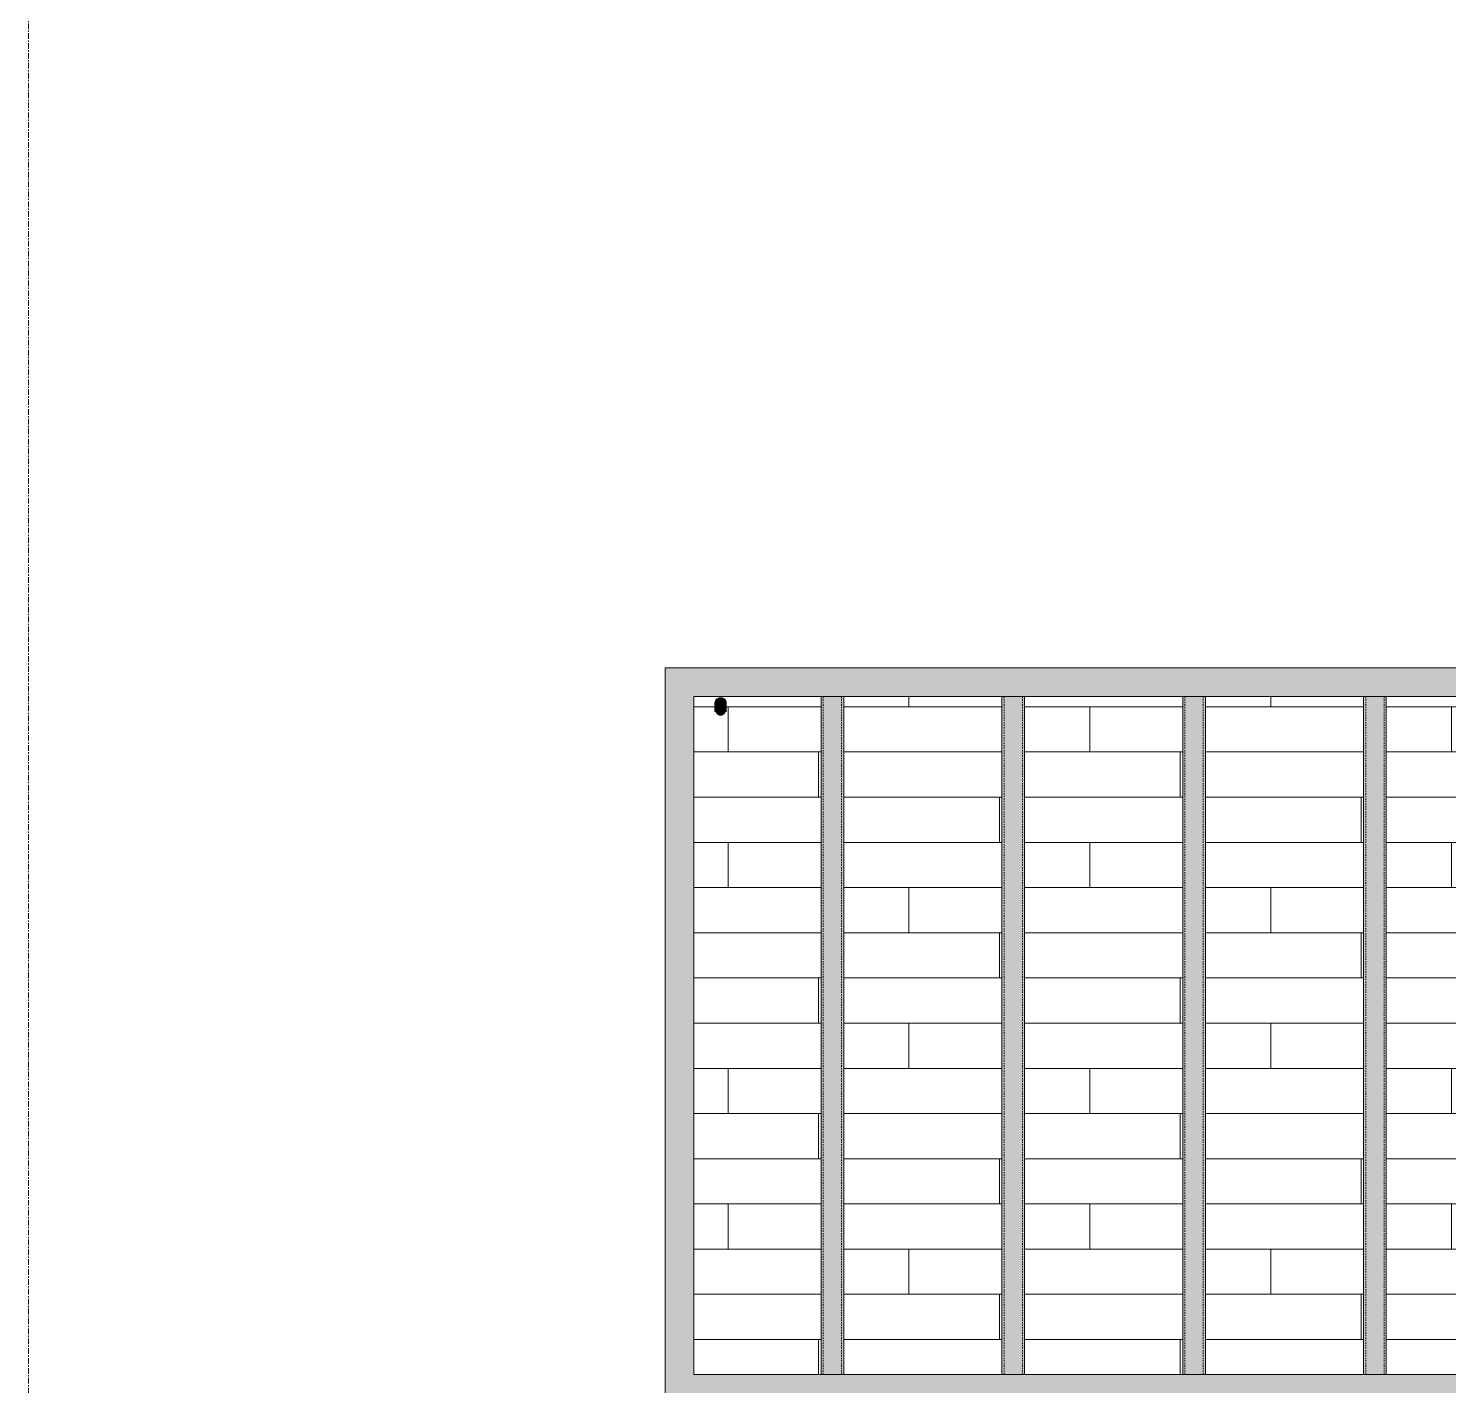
# Model space of a CAD drawing. Header units: inches. Extents: x -4169 to -1846, y 9706 to 12377.
# Drawn here: x -3154.3 to -3028.7, y 10852.8 to 10972.9 of the extents above; entities that cross this region are included whole.
import ezdxf

# ---------------------------------------------------------------- set-up
doc = ezdxf.new("R2010")
doc.units = ezdxf.units.IN
doc.header["$MEASUREMENT"] = 0
doc.linetypes.add('Grid Line 1_2_', pattern=[0.875, 0.5, -0.125, 0.125, -0.125])
doc.linetypes.add('Hidden 1_8_', pattern=[0.1875, 0.125, -0.0625])
for name, color, linetype, lineweight in [('0-1', 7, 'Continuous', 5), ('0-2', 50, 'Continuous', 18), ('A-FLOR-PATT-1', 35, 'Continuous', 9), ('A-WALL-10', 135, 'Continuous', 18), ('A-WALL-11', 255, 'Continuous', 18), ('A-WALL-5', 50, 'Continuous', 18), ('S-BEAM-1', 254, 'Continuous', 9), ('S-BEAM-2', 250, 'Hidden 1_8_', 9), ('S-BEAM-3', 250, 'Continuous', 9), ('S-GRID-1', 1, 'Grid Line 1_2_', 9)]:
    doc.layers.add(name, color=color, linetype=linetype, lineweight=lineweight)

# ---------------------------------------------------------------- blocks, each defined once
blk = doc.blocks.new('Walls 98 - Walls 1-2572266-ENLARGED RCP - 2ND FLOOR PLAN')
at = {"layer": 'A-WALL-10'}
for points in [[(-3093.08, 10912.78), (-3092.83, 10912.83), (-3092.73, 10912.9), (-3092.65, 10912.99), (-3092.6, 10913.09), (-3092.58, 10913.2), (-3092.6, 10913.31), (-3092.65, 10913.41), (-3092.76, 10913.52), (-3092.83, 10913.57), (-3093.08, 10913.62), (-3093.33, 10913.57), (-3093.43, 10913.5), (-3093.51, 10913.41), (-3093.56, 10913.31), (-3093.58, 10913.2), (-3093.56, 10913.09), (-3093.51, 10912.99), (-3093.43, 10912.9), (-3093.33, 10912.83), (-3093.21, 10912.79)], [(-3093.08, 10912.03), (-3092.95, 10912.05), (-3092.76, 10912.17), (-3092.72, 10912.21), (-3092.65, 10912.33), (-3092.6, 10912.47), (-3092.58, 10912.71), (-3092.6, 10913.09), (-3092.65, 10912.99), (-3092.76, 10912.88), (-3092.83, 10912.83), (-3093.08, 10912.78), (-3093.33, 10912.83), (-3093.43, 10912.9), (-3093.51, 10912.99), (-3093.56, 10913.09), (-3093.58, 10913.09), (-3093.56, 10912.47), (-3093.51, 10912.33), (-3093.43, 10912.2), (-3093.33, 10912.11), (-3093.21, 10912.05)]]:
    blk.add_hatch(color=256, dxfattribs=at).paths.add_polyline_path(points, flags=0)
at = {"layer": 'A-WALL-5'}
for p, q in [((-3093.58, 10912.38), (-3093.58, 10913.2)), ((-3092.58, 10913.2), (-3092.58, 10912.38))]:
    blk.add_line(p, q, dxfattribs=at)
for start_param, end_param in [(0, 3.141593), (3.141593, 6.283185)]:
    blk.add_ellipse((-3093.08, 10913.2), major_axis=(0.5, 0), ratio=0.848048, start_param=start_param, end_param=end_param, dxfattribs=at)
blk = doc.blocks.new('Walls 148 - Walls 3-2572320-ENLARGED RCP - 2ND FLOOR PLAN')
at = {"layer": 'A-WALL-11'}
h = blk.add_hatch(color=256, dxfattribs=at)
h.paths.add_polyline_path([(-3097.97, 10851.71), (-3060.14, 10851.71), (-3060.14, 10851.76), (-3022.11, 10851.76), (-3022.11, 10851.71), (-2984.66, 10851.71), (-2984.66, 10916.28), (-3097.99, 10916.28), (-3097.99, 10851.71)], flags=0)
h.paths.add_polyline_path([(-3033.67, 10853.75), (-3095.46, 10853.75), (-3095.46, 10913.75), (-2987.19, 10913.75), (-2987.19, 10853.75), (-3025.23, 10853.75)], flags=0)
at = {"layer": 'A-WALL-5'}
for p, q in [((-2984.66, 10916.28), (-3097.99, 10916.28)), ((-3097.99, 10916.28), (-3097.99, 10851.71)), ((-2984.66, 10916.28), (-2984.66, 10851.71)), ((-3095.46, 10853.75), (-3095.46, 10913.75)), ((-3095.46, 10913.75), (-2987.19, 10913.75)), ((-2987.19, 10853.75), (-2987.19, 10913.75)), ((-2987.19, 10853.75), (-3095.46, 10853.75))]:
    blk.add_line(p, q, dxfattribs=at)
blk = doc.blocks.new('CISC HSS Rectangular_CSA G40_21_ - HS102x51x4_8-2566941-ENLARGED RCP - 2ND FLOOR PLAN')
at = {"layer": 'S-BEAM-1'}
for points in [[(30, 1), (-30, 0.99), (-30, 0.62), (30, 0.62), (30, 0.99)], [(30, -0.02), (30, 0.62), (-30, 0.62), (-30, -0.62), (30, -0.62)], [(30, -1), (30, -0.62), (-30, -0.62), (-30, -1), (22.04, -1)]]:
    blk.add_hatch(color=256, dxfattribs=at).paths.add_polyline_path(points, flags=0)
at = {"layer": 'S-BEAM-2'}
for p, q in [((30, 0.81), (-30, 0.81)), ((30, -0.81), (-30, -0.81))]:
    blk.add_line(p, q, dxfattribs=at)
at = {"layer": 'S-BEAM-3'}
for p, q in [((-30, 1), (30, 1)), ((30, -1), (-30, -1))]:
    blk.add_line(p, q, dxfattribs=at)
blk = doc.blocks.new('CTR - 1st Phase - Shell_rvt-1-ENLARGED RCP - 2ND FLOOR PLAN')
at = {"layer": 'A-FLOR-PATT-1'}
h = blk.add_hatch(dxfattribs=at)
h.set_pattern_fill('FP_42', color=256, style=0, pattern_type=2)
h.set_pattern_definition([(180, (-3092.42, 10972.827), (5e-16, 4), []), (90, (-3092.42, 10972.827), (8, 8), [4, -28]), (90, (-3108.42, 10976.827), (8, 8), [4, -28])])
h.paths.add_polyline_path([(-3095.46, 10853.75), (-3084.19, 10853.75), (-3084.19, 10913.75), (-3095.46, 10913.75), (-3095.46, 10872.49)], flags=0)
h.paths.add_polyline_path([(-3082.19, 10853.75), (-3068.19, 10853.75), (-3068.19, 10913.75), (-3082.19, 10913.75), (-3082.19, 10862.44)], flags=0)
h.paths.add_polyline_path([(-2991.46, 10853.75), (-2987.19, 10853.75), (-2987.19, 10913.75), (-3002.19, 10913.75), (-3002.19, 10853.75), (-2999.9, 10853.75)], flags=0)
h.paths.add_polyline_path([(-3042.11, 10853.75), (-3036.19, 10853.75), (-3036.19, 10913.75), (-3050.19, 10913.75), (-3050.19, 10853.75)], flags=0)
h.paths.add_polyline_path([(-3066.19, 10853.75), (-3052.19, 10853.75), (-3052.19, 10913.75), (-3066.19, 10913.75), (-3066.19, 10862.44)], flags=0)
h.paths.add_polyline_path([(-3034.19, 10853.75), (-3020.19, 10853.75), (-3020.19, 10913.75), (-3034.19, 10913.75), (-3034.19, 10862.44)], flags=0)
h.paths.add_polyline_path([(-3018.19, 10853.75), (-3004.19, 10853.75), (-3004.19, 10913.75), (-3018.19, 10913.75), (-3018.19, 10862.44)], flags=0)
h.paths.add_polyline_path([(-3093.08, 10912.03), (-3093.21, 10912.05), (-3093.33, 10912.11), (-3093.43, 10912.2), (-3093.51, 10912.33), (-3093.56, 10912.47), (-3093.58, 10912.83), (-3093.56, 10913.31), (-3093.51, 10913.41), (-3093.43, 10913.5), (-3093.33, 10913.57), (-3093.08, 10913.62), (-3092.83, 10913.57), (-3092.73, 10913.5), (-3092.65, 10913.41), (-3092.6, 10913.31), (-3092.58, 10913.09), (-3092.6, 10912.47), (-3092.65, 10912.33), (-3092.76, 10912.17), (-3092.83, 10912.11), (-3092.95, 10912.05)], flags=0)
h.paths.add_polyline_path([(-2989.59, 10912.03), (-2989.71, 10912.05), (-2989.84, 10912.11), (-2989.94, 10912.2), (-2990.02, 10912.33), (-2990.07, 10912.47), (-2990.09, 10912.83), (-2990.07, 10913.31), (-2990.02, 10913.41), (-2989.94, 10913.5), (-2989.84, 10913.57), (-2989.59, 10913.62), (-2989.34, 10913.57), (-2989.23, 10913.5), (-2989.15, 10913.41), (-2989.1, 10913.31), (-2989.09, 10913.09), (-2989.1, 10912.47), (-2989.15, 10912.33), (-2989.23, 10912.2), (-2989.34, 10912.11), (-2989.46, 10912.05)], flags=0)
at = {"layer": 'S-GRID-1'}
blk.add_line((-3154.32, 9836.18), (-3154.32, 12344.54), dxfattribs=at)
at = {"layer": '0-2'}
for name in ['Walls 148 - Walls 3-2572320-ENLARGED RCP - 2ND FLOOR PLAN', 'Walls 98 - Walls 1-2572266-ENLARGED RCP - 2ND FLOOR PLAN']:
    blk.add_blockref(name, (0, 0), dxfattribs=at)
at = {"layer": '0-2', "rotation": 270}
for p in [(-3083.19, 10883.75), (-3067.19, 10883.75), (-3051.19, 10883.75), (-3035.19, 10883.75)]:
    blk.add_blockref('CISC HSS Rectangular_CSA G40_21_ - HS102x51x4_8-2566941-ENLARGED RCP - 2ND FLOOR PLAN', p, dxfattribs=at)

msp = doc.modelspace()

# ---------------------------------------------------------------- block references
at = {"layer": '0-1'}
msp.add_blockref('CTR - 1st Phase - Shell_rvt-1-ENLARGED RCP - 2ND FLOOR PLAN', (0, 0), dxfattribs=at)

doc.saveas('drawing.dxf')
